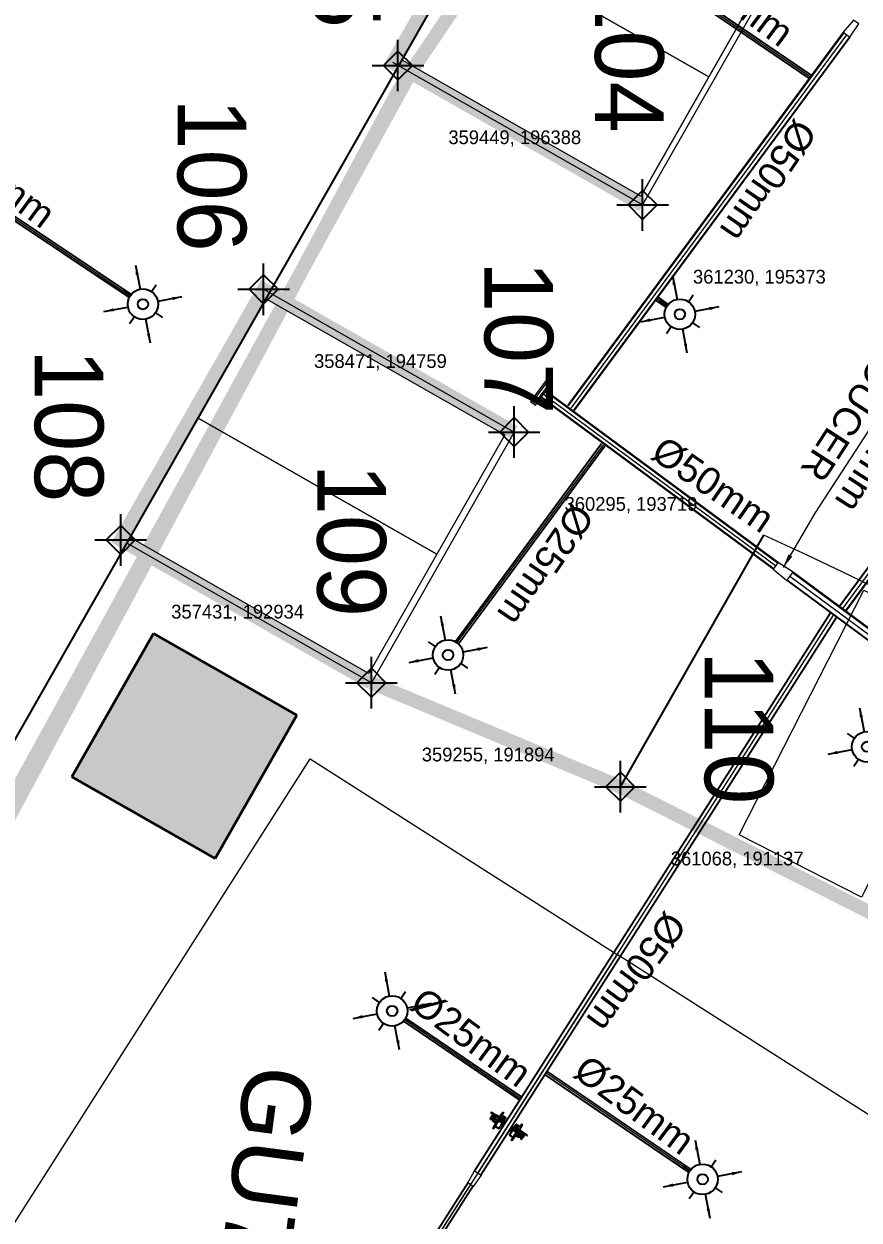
# Model space of a CAD drawing. Header units: inches. Extents: x 257070 to 799932, y -17980 to 269260.
# Drawn here: x 356726 to 362807, y 187982 to 196691 of the extents above; entities that cross this region are included whole.
import ezdxf

# ---------------------------------------------------------------- set-up
doc = ezdxf.new("R2010")
doc.units = ezdxf.units.IN
doc.header["$MEASUREMENT"] = 0
doc.header["$PDMODE"] = 99
doc.header["$PDSIZE"] = 100
for name, color, linetype in [('0-AES-F-SPRINKLER', 10, 'Continuous'), ('2 wheeler barrier', 170, 'Continuous'), ('basement1_AP$0$A-_ROAD----_E-_-', 2, 'Continuous'), ('DSP_SLAB CO-ORDINATES', 160, 'Continuous')]:
    doc.layers.add(name, color=color, linetype=linetype)
for name, color, linetype, lineweight in [('0-AES-F-SPRINKLER PIPE', 10, 'Continuous', 15), ('07--DIM-2', 2, 'Continuous', 25), ('E--CONCRETE-4', 4, 'Continuous', 40), ('E--CONCRETE-SHADE', 253, 'Continuous', 20), ('Q--PARKING', 253, 'Continuous', 13)]:
    doc.layers.add(name, color=color, linetype=linetype, lineweight=lineweight)
doc.layers.add('CORE - G', color=7, linetype='Continuous', lineweight=9, true_color=0xf4e08b)
doc.styles.get("Standard").update_dxf_attribs({"font": 'arial.ttf'})
doc.styles.add('TEXT style 175', font='GOTHIC.TTF')
doc.styles.add('TEXT style 75', font='ARIALN.TTF')
doc.dimstyles.new('75', dxfattribs={"dimscale": 1.5, "dimtxt": 200, "dimasz": 113, "dimexe": 113, "dimexo": 0, "dimgap": 25, "dimtad": 0, "dimdec": 0, "dimrnd": 5, "dimzin": 0, "dimdsep": 46, "dimtxsty": 'TEXT style 75', "dimblk": 'ARCHTICK', "dimcen": 0.09, "dimdle": 113, "dimclrd": 8, "dimclre": 8, "dimclrt": 256, "dimadec": 0, "dimazin": 0, "dimtfac": 1, "dimtdec": 0, "dimtofl": 0, "dimtmove": 1, "dimatfit": 3, "dimldrblk": 'OPEN90', "dimfxl": 0, "dimtolj": 1, "dimtzin": 0, "dimarcsym": 0})
doc.dimstyles.new('AES-PLUMBING', dxfattribs={"dimtxt": 100, "dimasz": 100, "dimexe": 0, "dimexo": 0, "dimgap": 0.01, "dimtad": 1, "dimdec": 0, "dimdsep": 46, "dimtxsty": 'Standard', "dimcen": 10, "dimclrd": 7, "dimclre": 7, "dimclrt": 7, "dimadec": 0, "dimazin": 0, "dimtfac": 1, "dimtdec": 0, "dimtmove": 0, "dimatfit": 3, "dimfxl": 1, "dimlwd": -1, "dimlwe": -1, "dimarcsym": 1})
doc.dimstyles.new('ISO-25', dxfattribs={"dimtxt": 2.5, "dimasz": 2.5, "dimexe": 1.25, "dimexo": 0.625, "dimtad": 1, "dimtxsty": 'Standard', "dimcen": 2.5, "dimadec": 0, "dimazin": 0, "dimtfac": 1, "dimtmove": 0, "dimatfit": 3, "dimfxl": 1, "dimarcsym": 0})
doc.dimstyles.new('PLUMBING', dxfattribs={"dimscale": 100, "dimtxt": 1.8, "dimasz": 1.6, "dimexe": 1, "dimexo": 1, "dimgap": 0.5, "dimtad": 2, "dimdec": 0, "dimzin": 0, "dimdsep": 46, "dimtxsty": 'Standard', "dimcen": 1, "dimdle": 1, "dimclrd": 7, "dimclre": 7, "dimclrt": 256, "dimadec": 0, "dimazin": 0, "dimtfac": 1, "dimtdec": 0, "dimtmove": 2, "dimatfit": 3, "dimfxl": 1, "dimtolj": 1, "dimtzin": 0, "dimlwd": -1, "dimlwe": -1, "dimarcsym": 0})

# ---------------------------------------------------------------- blocks, each defined once
blk = doc.blocks.new('_ArchTick')
at = {"color": 0, "linetype": 'ByBlock', "const_width": 0.15}
blk.add_lwpolyline([(-0.5, -0.5), (0.5, 0.5)], dxfattribs=at)
blk = doc.blocks.new('*D270')
at = {"layer": '07--DIM-2', "color": 251, "lineweight": -2, "ltscale": 1000, "transparency": 16777216}
for p, q in [((357671.8, 188578), (357672, 188578)), ((357671.9, 188577.9), (357671.9, 188578.1)), ((354251.5, 186663.8), (355648.7, 187445.7)), ((353901.5, 186663.8), (354251.5, 186663.8))]:
    blk.add_line(p, q, dxfattribs=at)
at = {"layer": 'DEFPOINTS', "color": 0, "ltscale": 1000, "transparency": 16777216}
for p in [(357671.9, 188578, 0), (355648.7, 187445.7, 0)]:
    blk.add_point(p, dxfattribs=at)
at = {"layer": '07--DIM-2', "color": 251, "lineweight": -2, "ltscale": 1000, "transparency": 16777216, "xscale": 350, "yscale": 350, "zscale": 350, "rotation": 29.23389966752735}
blk.add_blockref('_ArchTick', (355648.7, 187445.7), dxfattribs=at)
at = {"layer": '07--DIM-2', "ltscale": 1000, "transparency": 16777216, "insert": (353068.9, 186663.8), "char_height": 500, "attachment_point": 5, "rotation": 270, "style": 'TEXT style 75'}
blk.add_mtext('\\A1;R2320', dxfattribs=at)
blk = doc.blocks.new('_Open90')
at = {"color": 0, "linetype": 'ByBlock', "lineweight": -2}
for p, q in [((-0.5, 0.5), (0, 0)), ((0, 0), (-1, 0)), ((0, 0), (-0.5, -0.5))]:
    blk.add_line(p, q, dxfattribs=at)
blk = doc.blocks.new('*U195')
at = {"layer": 'DSP_SLAB CO-ORDINATES', "color": 206}
for p, q in [((0, -188), (0, 188)), ((-188, 0), (188, 0))]:
    blk.add_line(p, q, dxfattribs=at)
at = {"layer": 'DSP_SLAB CO-ORDINATES', "color": 206, "ltscale": 3.5}
blk.add_lwpolyline([(-105.5, 0.1), (0, 105.6), (105.5, 0.1), (0, -105.3), (-105.5, 0.1)], dxfattribs=at)
at = {"layer": 'DEFPOINTS', "style": 'TEXT style 175'}
blk.add_attdef('CORDINATE', (367.3, -572.5), '', height=100, dxfattribs=at)
at = {"layer": 'DSP_SLAB CO-ORDINATES', "color": 214, "style": 'TEXT style 175'}
blk.add_attdef('NO.', (-626.1, 1389.5), '', height=500, rotation=270, dxfattribs=at)
blk = doc.blocks.new('*U196')
at = {"layer": 'DSP_SLAB CO-ORDINATES', "color": 206}
for p, q in [((0, -188), (0, 188)), ((-188, 0), (188, 0))]:
    blk.add_line(p, q, dxfattribs=at)
at = {"layer": 'DSP_SLAB CO-ORDINATES', "color": 206, "ltscale": 3.5}
blk.add_lwpolyline([(-105.5, 0.1), (0, 105.6), (105.5, 0.1), (0, -105.3), (-105.5, 0.1)], dxfattribs=at)
at = {"layer": 'DEFPOINTS', "style": 'TEXT style 175'}
blk.add_attdef('CORDINATE', (367.3, -572.5), '', height=100, dxfattribs=at)
at = {"layer": 'DSP_SLAB CO-ORDINATES', "color": 214, "style": 'TEXT style 175'}
blk.add_attdef('NO.', (-346, 1642.4), '', height=500, rotation=270, dxfattribs=at)
blk = doc.blocks.new('*U197')
at = {"layer": 'DSP_SLAB CO-ORDINATES', "color": 206}
for p, q in [((0, -188), (0, 188)), ((-188, 0), (188, 0))]:
    blk.add_line(p, q, dxfattribs=at)
at = {"layer": 'DSP_SLAB CO-ORDINATES', "color": 206, "ltscale": 3.5}
blk.add_lwpolyline([(-105.5, 0.1), (0, 105.6), (105.5, 0.1), (0, -105.3), (-105.5, 0.1)], dxfattribs=at)
at = {"layer": 'DEFPOINTS', "style": 'TEXT style 175'}
blk.add_attdef('CORDINATE', (367.3, -572.5), '', height=100, dxfattribs=at)
at = {"layer": 'DSP_SLAB CO-ORDINATES', "color": 214, "style": 'TEXT style 175'}
blk.add_attdef('NO.', (-216, 1246.5), '', height=500, rotation=270, dxfattribs=at)
blk = doc.blocks.new('*U198')
at = {"layer": 'DSP_SLAB CO-ORDINATES', "color": 206}
for p, q in [((0, -188), (0, 188)), ((-188, 0), (188, 0))]:
    blk.add_line(p, q, dxfattribs=at)
at = {"layer": 'DSP_SLAB CO-ORDINATES', "color": 206, "ltscale": 3.5}
blk.add_lwpolyline([(-105.5, 0.1), (0, 105.6), (105.5, 0.1), (0, -105.3), (-105.5, 0.1)], dxfattribs=at)
at = {"layer": 'DEFPOINTS', "style": 'TEXT style 175'}
blk.add_attdef('CORDINATE', (367.3, -572.5), '', height=100, dxfattribs=at)
at = {"layer": 'DSP_SLAB CO-ORDINATES', "color": 214, "style": 'TEXT style 175'}
blk.add_attdef('NO.', (-393.5, 1593.9), '', height=500, rotation=270, dxfattribs=at)
blk = doc.blocks.new('*U199')
at = {"layer": 'DSP_SLAB CO-ORDINATES', "color": 206}
for p, q in [((0, -188), (0, 188)), ((-188, 0), (188, 0))]:
    blk.add_line(p, q, dxfattribs=at)
at = {"layer": 'DSP_SLAB CO-ORDINATES', "color": 206, "ltscale": 3.5}
blk.add_lwpolyline([(-105.5, 0.1), (0, 105.6), (105.5, 0.1), (0, -105.3), (-105.5, 0.1)], dxfattribs=at)
at = {"layer": 'DEFPOINTS', "style": 'TEXT style 175'}
blk.add_attdef('CORDINATE', (367.3, -572.5), '', height=100, dxfattribs=at)
at = {"layer": 'DSP_SLAB CO-ORDINATES', "color": 214, "style": 'TEXT style 175'}
blk.add_attdef('NO.', (614.4, 987.7), '', height=500, rotation=270, dxfattribs=at)
blk = doc.blocks.new('A$C3CA070F1')
at = {"layer": '0-AES-F-SPRINKLER'}
h = blk.add_hatch(dxfattribs=at)
h.set_pattern_fill('ANSI31', color=3, scale=0.196883, angle=-34.23352, style=0)
h.set_pattern_definition([(100.766483, (49937.1607, 174049.7081), (1.474466316, 0.280375668), [])])
edge = h.paths.add_edge_path()
edge.add_line((-1.4, 85), (-1.4, 83.7))
edge.add_line((-1.4, 83.7), (-6.5, 83.9))
edge.add_ellipse((-6.5, 82.5), major_axis=(-1.42, -0.27), ratio=1, start_angle=257, end_angle=315)
edge.add_line((-7.7, 83.3), (-15.3, 72.1))
edge.add_ellipse((-11.7, 69.7), major_axis=(-4.25, -0.81), ratio=1, start_angle=-45, end_angle=45)
edge.add_line((-14.2, 66.1), (13.8, 47.1))
edge.add_line((13.8, 47.1), (13, 46))
edge.add_line((13, 46), (-14.9, 65))
edge.add_ellipse((-11.7, 69.7), major_axis=(-5.52, -1.05), ratio=1, start_angle=-45, end_angle=45, ccw=False)
edge.add_line((-16.4, 72.8), (-8.8, 84))
edge.add_ellipse((-6.5, 82.5), major_axis=(-2.69, -0.51), ratio=1, start_angle=257, end_angle=315, ccw=False)
edge.add_line((-6.4, 85.2), (-1.4, 85))
h = blk.add_hatch(dxfattribs=at)
h.set_pattern_fill('ANSI31', color=3, scale=0.196883, angle=-124.23352, style=0)
h.set_pattern_definition([(190.766483, (49937.1607, 174049.7081), (-0.280375668, 1.474466316), [])])
edge = h.paths.add_edge_path()
edge.add_line((-1.5, 53.6), (7.4, 47.6))
edge.add_line((7.4, 47.6), (8.4, 49.1))
edge.add_line((8.4, 49.1), (-0.4, 55.2))
edge.add_ellipse((-2.5, 52.1), major_axis=(-0.69, 3.63), ratio=1, start_angle=315, end_angle=405)
edge.add_line((-5.5, 54.2), (-14.4, 41.2))
edge.add_ellipse((-11.4, 39.1), major_axis=(-0.69, 3.63), ratio=1, start_angle=45, end_angle=135)
edge.add_line((-13.4, 36), (-9.3, 33.2))
edge.add_ellipse((-10.1, 32), major_axis=(-0.27, 1.42), ratio=1, start_angle=225, end_angle=315, ccw=False)
edge.add_line((-8.9, 31.2), (-9.6, 30.3))
edge.add_line((-9.6, 30.3), (-8, 29.2))
edge.add_line((-8, 29.2), (-7.4, 30.1))
edge.add_ellipse((-10.1, 32), major_axis=(-3.3, -0.63), ratio=1, start_angle=135, end_angle=225)
edge.add_line((-8.2, 34.8), (-12.4, 37.6))
edge.add_ellipse((-11.4, 39.1), major_axis=(-1.75, -0.33), ratio=1, start_angle=-45, end_angle=45, ccw=False)
edge.add_line((-12.8, 40.1), (-4, 53.1))
edge.add_ellipse((-2.5, 52.1), major_axis=(-1.75, -0.33), ratio=1, start_angle=225, end_angle=315, ccw=False)
at = {"layer": '0-AES-F-SPRINKLER', "color": 3}
for p, q in [((-94, 87.9), (-92.6, 89.9)), ((-71.7, 72.7), (-94, 87.9)), ((-92.6, 89.9), (-59.3, 67.2)), ((-98.2, 38.1), (-98.1, 38.2)), ((-98.2, 38), (-98.2, 38.1)), ((-98.2, 37.9), (-98.2, 38)), ((-98.2, 37.8), (-98.2, 37.9)), ((-98.2, 37.7), (-98.2, 37.8)), ((-98.2, 37.6), (-98.2, 37.7)), ((-98.2, 37.5), (-98.2, 37.6)), ((-98.2, 37.6), (-98.2, 37.6)), ((-98.2, 37.4), (-98.2, 37.5)), ((-98.2, 37.3), (-98.2, 37.4)), ((-98.2, 37.4), (-98.2, 37.4)), ((-98.1, 37.2), (-98.2, 37.3)), ((-98.1, 38.7), (-97.4, 43.4)), ((-98.1, 38.6), (-98.1, 38.7)), ((-98.1, 38.5), (-98.1, 38.6)), ((-98.1, 38.4), (-98.1, 38.5)), ((-98.1, 38.3), (-98.1, 38.4)), ((-98.1, 38.2), (-98.1, 38.3)), ((-98.1, 37.1), (-98.1, 37.2)), ((-98.1, 37.2), (-98.1, 37.2)), ((-98.1, 37), (-98.1, 37.1)), ((-98.1, 37.1), (-98.1, 37.1)), ((-98, 36.9), (-98.1, 37)), ((-98.1, 37), (-98.1, 37)), ((-98.1, 37), (-98.1, 37)), ((-97.9, 36.8), (-98, 36.9)), ((-98, 36.9), (-98, 36.9)), ((-98, 36.9), (-98, 36.9)), ((-98, 36.9), (-98, 36.9)), ((-98, 36.9), (-98, 36.9)), ((-97.8, 36.9), (-97.9, 36.9)), ((-97.9, 36.9), (-97.9, 36.9)), ((-97.9, 36.9), (-97.9, 36.8)), ((-95.6, 36.5), (-97.9, 36.8)), ((-97.9, 36.8), (-97.9, 36.8)), ((-97.7, 36.9), (-97.8, 36.9)), ((-97.8, 36.9), (-97.8, 36.9)), ((-97.8, 36.9), (-97.8, 36.9)), ((-97.6, 37), (-97.7, 37)), ((-97.7, 37), (-97.7, 37)), ((-97.7, 37), (-97.7, 36.9)), ((-97.5, 37.2), (-97.6, 37.1)), ((-97.6, 37.1), (-97.6, 37.1)), ((-97.6, 37.1), (-97.6, 37)), ((-97.4, 37.3), (-97.5, 37.3)), ((-97.5, 37.3), (-97.5, 37.2)), ((-97.3, 37.5), (-97.4, 37.5)), ((-97.4, 37.5), (-97.4, 37.4)), ((-97.4, 37.4), (-97.4, 37.3)), ((-97.2, 37.7), (-97.3, 37.6)), ((-97.3, 37.6), (-97.3, 37.5)), ((-97.1, 37.9), (-97.2, 37.9)), ((-97.2, 37.9), (-97.2, 37.8)), ((-97.2, 37.8), (-97.2, 37.7)), ((-97, 38.1), (-97.1, 38)), ((-97.1, 38), (-97.1, 37.9)), ((-97, 44.5), (-78.9, 71.2)), ((-96.9, 38.5), (-97, 38.3)), ((-97, 38.3), (-97, 38.2)), ((-97, 38.2), (-97, 38.1)), ((-96.8, 38.8), (-96.9, 38.7)), ((-96.9, 38.7), (-96.9, 38.6)), ((-96.9, 38.6), (-96.9, 38.5)), ((-96.7, 39), (-96.8, 38.9)), ((-96.8, 38.9), (-96.8, 38.8)), ((-96.6, 39.4), (-96.7, 39.3)), ((-96.7, 39.3), (-96.7, 39.1)), ((-96.7, 39.1), (-96.7, 39)), ((-96.5, 39.8), (-96.6, 39.6)), ((-96.6, 39.6), (-96.6, 39.5)), ((-96.6, 39.5), (-96.6, 39.4)), ((-96.4, 40.1), (-96.5, 40)), ((-96.5, 40), (-96.5, 39.9)), ((-96.5, 39.9), (-96.5, 39.8)), ((-96.3, 40.5), (-96.4, 40.4)), ((-96.4, 40.4), (-96.4, 40.3)), ((-96.4, 40.3), (-96.4, 40.1)), ((-96.2, 41), (-96.3, 40.9)), ((-96.3, 40.9), (-96.3, 40.8)), ((-96.3, 40.8), (-96.3, 40.6)), ((-96.3, 40.6), (-96.3, 40.5)), ((-96.1, 41.5), (-96.2, 41.4)), ((-96.2, 41.4), (-96.2, 41.3)), ((-96.2, 41.3), (-96.2, 41.1)), ((-96.2, 41.1), (-96.2, 41)), ((-95.5, 46.3), (-96.1, 41.7)), ((-96.1, 41.7), (-96.1, 41.6)), ((-96.1, 41.6), (-96.1, 41.5)), ((-95.5, 36.5), (-95.6, 36.5)), ((-95.6, 36.5), (-95.6, 36.5)), ((-95.6, 36.5), (-95.6, 36.5)), ((-95.4, 36.6), (-95.5, 36.6)), ((-95.5, 36.6), (-95.5, 36.6)), ((-95.5, 36.6), (-95.5, 36.5)), ((-95.3, 36.7), (-95.4, 36.6)), ((-95.4, 36.6), (-95.4, 36.6)), ((-95.4, 36.6), (-95.4, 36.6)), ((-95.2, 36.8), (-95.3, 36.8)), ((-95.3, 36.8), (-95.3, 36.7)), ((-95.3, 36.7), (-95.3, 36.7)), ((-95.1, 37), (-95.2, 36.9)), ((-95.2, 36.9), (-95.2, 36.9)), ((-95.2, 36.9), (-95.2, 36.8)), ((-95, 37.1), (-95.1, 37.1)), ((-95.1, 37.1), (-95.1, 37)), ((-94.9, 37.4), (-95, 37.3)), ((-95, 37.3), (-95, 37.2)), ((-95, 37.2), (-95, 37.1)), ((-94.8, 37.5), (-94.9, 37.4)), ((-94.9, 37.4), (-94.9, 37.4)), ((-94.7, 37.8), (-94.8, 37.7)), ((-94.8, 37.7), (-94.8, 37.6)), ((-94.8, 37.6), (-94.8, 37.5)), ((-94.6, 38), (-94.7, 37.9)), ((-94.7, 37.9), (-94.7, 37.8)), ((-94.5, 38.4), (-94.6, 38.2)), ((-94.6, 38.2), (-94.6, 38.1)), ((-94.6, 38.1), (-94.6, 38)), ((-94.4, 38.7), (-94.5, 38.6)), ((-94.5, 38.6), (-94.5, 38.5)), ((-94.5, 38.5), (-94.5, 38.4)), ((-93.8, 43.4), (-94.4, 47.9)), ((-94.3, 38.9), (-94.4, 38.8)), ((-94.4, 38.8), (-94.4, 38.7)), ((-94.2, 39.3), (-94.3, 39.2)), ((-94.3, 39.2), (-94.3, 39.1)), ((-94.3, 39.1), (-94.3, 38.9)), ((-94.1, 39.7), (-94.2, 39.6)), ((-94.2, 39.6), (-94.2, 39.4)), ((-94.2, 39.4), (-94.2, 39.3)), ((-94, 40.1), (-94.1, 39.9)), ((-94.1, 39.9), (-94.1, 39.8)), ((-94.1, 39.8), (-94.1, 39.7)), ((-93.9, 40.6), (-94, 40.4)), ((-94, 40.4), (-94, 40.3)), ((-94, 40.3), (-94, 40.2)), ((-94, 40.2), (-94, 40.1)), ((-93.8, 41.1), (-93.9, 40.9)), ((-93.9, 40.9), (-93.9, 40.8)), ((-93.9, 40.8), (-93.9, 40.7)), ((-93.9, 40.7), (-93.9, 40.6)), ((-93.8, 43.3), (-93.8, 43.4)), ((-93.8, 43.2), (-93.8, 43.3)), ((-93.7, 43.1), (-93.8, 43.2)), ((-93.8, 43.2), (-93.8, 43.2)), ((-93.6, 42.7), (-93.8, 41.4)), ((-93.8, 41.4), (-93.8, 41.3)), ((-93.8, 41.3), (-93.8, 41.2)), ((-93.8, 41.2), (-93.8, 41.1)), ((-93.7, 43), (-93.7, 43.1)), ((-93.7, 42.9), (-93.7, 43)), ((-93.7, 42.8), (-93.7, 42.9)), ((-93.7, 42.9), (-93.7, 42.9)), ((-93.6, 42.8), (-93.7, 42.8)), ((-93.6, 42.7), (-93.6, 42.8)), ((-93.6, 42.6), (-93.6, 42.7)), ((-93.6, 42.7), (-93.6, 42.7)), ((-93.6, 42.7), (-93.6, 42.7)), ((-93.5, 42.6), (-93.6, 42.6)), ((-93.5, 42.5), (-93.5, 42.6)), ((-93.5, 42.6), (-93.5, 42.6)), ((-93.5, 42.6), (-93.5, 42.6)), ((-93.4, 42.5), (-93.5, 42.5)), ((-91.1, 42.1), (-93.4, 42.5)), ((-93.4, 42.5), (-93.4, 42.5)), ((-93.3, 42.5), (-93.4, 42.5)), ((-93.4, 42.5), (-93.4, 42.5)), ((-92.9, 46.5), (-93.3, 49.4)), ((-93.2, 42.5), (-93.3, 42.5)), ((-93.3, 42.5), (-93.3, 42.5)), ((-93.3, 42.5), (-93.3, 42.5)), ((-93.1, 42.6), (-93.2, 42.6)), ((-93.2, 42.6), (-93.2, 42.6)), ((-93.2, 42.6), (-93.2, 42.5)), ((-93, 42.7), (-93.1, 42.7)), ((-93.1, 42.7), (-93.1, 42.6)), ((-93.1, 42.6), (-93.1, 42.6)), ((-92.9, 42.8), (-93, 42.8)), ((-93, 42.8), (-93, 42.7)), ((-92.9, 46.4), (-92.9, 46.5)), ((-92.9, 46.3), (-92.9, 46.4)), ((-92.9, 46.4), (-92.9, 46.4)), ((-92.9, 46.2), (-92.9, 46.3)), ((-92.9, 46.3), (-92.9, 46.3)), ((-92.8, 46.2), (-92.9, 46.2)), ((-92.8, 43), (-92.9, 42.9)), ((-92.9, 42.9), (-92.9, 42.9)), ((-92.9, 42.9), (-92.9, 42.8)), ((-92.8, 46.1), (-92.8, 46.2)), ((-92.8, 46.2), (-92.8, 46.2)), ((-92.7, 46.1), (-92.8, 46.1)), ((-92.8, 46.1), (-92.8, 46.1)), ((-92.8, 46.1), (-92.8, 46.1)), ((-92.8, 46.1), (-92.8, 46.1)), ((-92.7, 43.1), (-92.8, 43.1)), ((-92.8, 43.1), (-92.8, 43)), ((-90.6, 47), (-92.7, 43.2)), ((-92.6, 46.1), (-92.7, 46.1)), ((-92.7, 46.1), (-92.7, 46.1)), ((-92.7, 46.1), (-92.7, 46.1)), ((-92.7, 46.1), (-92.7, 46.1)), ((-92.7, 43.2), (-92.7, 43.1)), ((-92.5, 46.1), (-92.6, 46.1)), ((-92.6, 46.1), (-92.6, 46.1)), ((-92.6, 46.1), (-92.6, 46.1)), ((-92.6, 46.1), (-92.6, 46.1)), ((-92.4, 46.3), (-92.5, 46.2)), ((-92.5, 46.2), (-92.5, 46.2)), ((-92.5, 46.2), (-92.5, 46.1)), ((-92.3, 46.4), (-92.4, 46.4)), ((-92.4, 46.4), (-92.4, 46.3)), ((-92.4, 46.3), (-92.4, 46.3)), ((-90.3, 50.1), (-92.3, 46.4)), ((-84.5, 65.7), (-92.1, 54.5)), ((-91, 42.1), (-91.1, 42.1)), ((-91.1, 42.1), (-91.1, 42.1)), ((-90.9, 42.1), (-91, 42.1)), ((-91, 42.1), (-91, 42.1)), ((-91, 42.1), (-91, 42.1)), ((-90.8, 42.1), (-90.9, 42.1)), ((-90.9, 42.1), (-90.9, 42.1)), ((-90.7, 42.2), (-90.8, 42.2)), ((-90.8, 42.2), (-90.8, 42.2)), ((-90.8, 42.2), (-90.8, 42.1)), ((-90.6, 42.4), (-90.7, 42.3)), ((-90.7, 42.3), (-90.7, 42.3)), ((-90.7, 42.3), (-90.7, 42.2)), ((-90.4, 46.9), (-90.6, 47)), ((-90.5, 42.5), (-90.6, 42.4)), ((-90.6, 42.4), (-90.6, 42.4)), ((-90.4, 42.7), (-90.5, 42.6)), ((-90.5, 42.6), (-90.5, 42.6)), ((-90.5, 42.6), (-90.5, 42.5)), ((-90.4, 46.9), (-88.3, 46.5)), ((-88.3, 46.5), (-90.4, 42.8)), ((-90.4, 42.8), (-90.4, 42.7)), ((-90.3, 50.2), (-90.3, 50.2)), ((-89.4, 54.1), (-90.1, 50.9)), ((-87.9, 57.4), (-89.5, 49.2)), ((-89.4, 55.1), (-89.4, 55.1)), ((-88.1, 46.5), (-88.3, 46.5)), ((-87.2, 59), (-87.3, 58.9)), ((-87.2, 59), (-86.9, 59.4)), ((-85.5, 57), (-87.2, 48.7)), ((-87.1, 49.1), (-83.1, 28.1)), ((-85.2, 57.7), (-85.3, 57.6)), ((-76.5, 43.5), (-84.7, 49.1)), ((-83.1, 28.1), (-59.8, 9)), ((-76.9, 69.9), (-81.9, 62.5)), ((-79.8, 65.6), (-81.8, 67)), ((-45.1, 30.7), (-81.4, -22.7)), ((-78, 63), (-80.3, 64.8)), ((-57.1, 13), (-79.2, 28)), ((-71.2, 26.1), (-79, 31.5)), ((-78.9, 71.2), (-76.9, 69.9)), ((-78.4, -29.4), (-39.9, 27.2)), ((-70, 64.5), (-78, 63)), ((-68.6, 55.2), (-74.6, 59.3)), ((-66.2, 53.6), (-74.2, 41.9)), ((-74.2, 41.9), (-71.2, 26.1)), ((-72.8, 43.9), (-70.8, 42.5)), ((-69.3, 47.2), (-71.9, 43.3)), ((-71.2, 26.1), (-55.4, 15.4)), ((-70.8, 42.5), (-69.6, 43.1)), ((-69.6, 43.1), (-65.6, 49)), ((-65.5, 50.3), (-67.6, 51.7)), ((-61.8, 66), (-67.1, 65)), ((-60.6, 65.2), (-66.8, 69.4)), ((-50.4, 56.6), (-66.2, 53.6)), ((-65.6, 49), (-65.5, 50.3)), ((-46.7, 28.3), (-63.5, 39.8)), ((-59.3, 67.2), (-60.6, 65.2)), ((-60.3, 44.4), (-42.5, 32.3)), ((-56.6, 67), (-59.8, 66.4)), ((-50.4, 56.6), (-58.3, 62)), ((-18.5, 45.8), (-56.6, 67)), ((-16.9, 37.4), (-55.1, 63.4)), ((-28.6, 41.7), (-50.4, 56.6)), ((-12.5, 8.5), (-45.1, 30.7)), ((-36, 41.9), (-44.1, 30)), ((-43.5, 33), (-34.7, 45.9)), ((-38.8, -30.1), (-12.5, 8.5)), ((-36.6, 24.9), (-27.8, 37.8)), ((-35.2, 41.4), (-36, 41.9)), ((-31.7, 32.1), (-35.3, 38.9)), ((-30.3, 52.3), (-16.4, 72.8)), ((-29, 19.7), (-17.4, 36.7)), ((-20.7, 31.9), (-28.3, 37.1)), ((-27.8, 37.8), (-26.1, 40.3)), ((-23.3, 15.8), (-12.3, 33.3)), ((-1.1, 25.8), (-22.9, -9.3)), ((-22, 15), (-12.4, 30.5)), ((-9.5, 31.8), (-20.6, 14)), ((1.6, 23.7), (-20, -11.1)), ((-19.9, -8), (-1.3, 22.5)), ((-19.1, 13), (-9.6, 28.5)), ((-16.9, 37.4), (-18.5, 45.8)), ((-6.7, 29.8), (-17.7, 12.1)), ((-17.4, 36.7), (-16.9, 37.4)), ((4.4, 21.7), (-17.1, -13)), ((-17, -9.8), (1.5, 20.5)), ((-16.4, 72.8), (-8.8, 84)), ((-16.3, 11.1), (-6.9, 26.5)), ((-7.7, 83.3), (-15.3, 72.1)), ((13, 46), (-14.9, 65)), ((-3.9, 27.8), (-14.9, 10.1)), ((-5.5, 54.2), (-14.4, 41.2)), ((-14.2, 66.1), (13.8, 47.1)), ((-14.2, -14.8), (7.2, 19.7)), ((-14.2, -11.6), (4.3, 18.4)), ((-12.3, 33.3), (-13.8, 32.5)), ((-1.4, 83.7), (-13.6, 65.8)), ((-13.5, 9.2), (-4.1, 24.5)), ((-13.4, 36), (-9.3, 33.2)), ((-12.8, 40.1), (-4, 53.1)), ((-2.4, 33.9), (-12.4, 40.7)), ((-8.2, 34.8), (-12.4, 37.6)), ((-12.4, 30.5), (-12.3, 33.3)), ((-9.5, 31.8), (-12.4, 30.5)), ((7, 16.4), (-11.3, -13.5)), ((8.8, 17.2), (-10.3, -14)), ((-9.6, 28.5), (-9.5, 31.8)), ((-8.9, 31.2), (-9.6, 30.3)), ((-9.6, 30.3), (-8, 29.2)), ((-6.7, 29.8), (-9.6, 28.5)), ((-8.7, -12.8), (8.7, 12.8)), ((-8, 29.2), (-7.4, 30.1)), ((-6.9, 26.5), (-6.7, 29.8)), ((-3.9, 27.8), (-6.9, 26.5)), ((8.4, 49.1), (-6.8, 26.7)), ((-1.4, 83.7), (-6.5, 83.9)), ((-6.4, 85.2), (-1.4, 85)), ((5, 44.1), (-5.3, 51.1)), ((-4.1, 24.5), (-3.9, 27.8)), ((-1.1, 25.8), (-4.1, 24.5)), ((-1.5, 53.6), (7.4, 47.6)), ((-1.4, 85), (-1.4, 83.7)), ((-1.3, 22.5), (-1.1, 25.8)), ((1.6, 23.7), (-1.3, 22.5)), ((13, 46), (-1.2, 25.2)), ((8.4, 49.1), (-0.4, 55.2)), ((1.5, 20.5), (1.6, 23.7)), ((4.4, 21.7), (1.5, 20.5)), ((4.3, 18.4), (4.4, 21.7)), ((7.2, 19.7), (4.3, 18.4)), ((7, 16.4), (7.2, 19.7)), ((8.8, 17.2), (7, 16.4)), ((7.4, 47.6), (8.4, 49.1)), ((9.2, 15), (8.8, 17.2)), ((13.8, 47.1), (13, 46)), ((-81.6, -25.3), (-79.6, -29.9)), ((-79.6, -29.9), (-78.4, -29.4)), ((-66.2, -11.4), (-38.8, -30.1)), ((-22.9, -6.7), (-22.9, -9.3)), ((-22.9, -9.3), (-19.9, -8)), ((-19.9, -8), (-20, -11.1)), ((-20, -11.1), (-17, -9.8)), ((-17, -9.8), (-17.1, -13)), ((-17.1, -13), (-14.2, -11.6)), ((-14.2, -11.6), (-14.2, -14.8)), ((-14.2, -14.8), (-11.3, -13.5)), ((-11.3, -13.5), (-11.3, -14.2)), ((-11.3, -14.2), (-10.6, -14))]:
    blk.add_line(p, q, dxfattribs=at)
for centre, major_axis, start_param, end_param in [((-94.7, 43.1), (-2.74, -0.52), -0.560204, -0.324923), ((-95.2, 43.3), (-0.41, 2.13), 0.784914, 1.034983), ((-92.8, 45.9), (-0.51, 2.68), 0.787914, 1.247507), ((-92.6, 47.9), (-1.75, -0.33), -0.775969, -0.160442), ((-91.5, 49.5), (-0.33, 1.74), 0.791774, 1.412986), ((-90.8, 53.6), (-0.29, 1.52), 0.785398, 2.356194), ((-95.3, 50.1), (-5.72, -1.09), 2.374727, 2.798549), ((-93.2, 51.4), (-3.09, -0.59), 2.526084, 2.789089), ((-89, 55.4), (-0.103, 0.54), 0.916881, 1.969618), ((-91.1, 54.7), (-0.33, 1.74), 4.197625, 4.773282), ((-92.9, 49.6), (-5.72, -1.09), 2.377207, 2.798549), ((-84.1, 56.7), (-3.79, -0.72), -0.784768, -0.363877), ((-80.2, 54.3), (-1.57, 8.26), 0.010205, 0.785398), ((-83.7, 56.5), (-0.35, 1.85), 0.785501, 1.132999), ((-80.2, 54.3), (-5.9, -1.12), 4.155645, 5.497787), ((-83.2, 64.8), (-1.52, -0.29), 3.926991, 5.497787), ((-80.2, 54.3), (-8.26, -1.57), 4.155621, 4.722594), ((-75, 67.7), (-8.26, -1.57), 1.014052, 3.151797), ((-75.2, 63.2), (-2.79, -0.53), -0.113999, 0.093951), ((-75, 67.7), (-1.12, 5.9), 2.584882, 5.497787), ((-74.9, 45.8), (-0.53, 2.79), 2.356194, 3.926991), ((-75, 67.7), (-1.57, 8.26), 4.722594, 5.497787), ((-64.7, 44.1), (-3.72, -0.71), -0.403281, 1.321745), ((-70.2, 52.9), (-2.79, -0.53), 2.356194, 3.926991), ((-64.7, 44.1), (-0.71, 3.72), 4.96144, 6.686466), ((-65.2, 37.3), (-0.56, 2.96), 5.497794, 6.034125), ((-58.6, 46.9), (-2.96, -0.56), 0.24906, 0.785391), ((-59.9, 59.6), (-2.83, -0.54), 3.926991, 4.712389), ((-33.2, 40), (-0.45, 2.36), 0.803442, 1.867502), ((-30.1, 39.4), (-2.79, -0.53), 2.356194, 3.926991), ((-23.8, 38.7), (-0.53, 2.79), 5.497787, 7.068583), ((-15, 35.1), (-0.54, 2.83), 0.785398, 3.403392), ((-11.7, 69.7), (-5.52, -1.05), -0.785398, 0.785398), ((-11.7, 69.7), (-4.25, -0.81), -0.785398, 0.785398), ((-11.4, 39.1), (-0.69, 3.63), 0.785398, 2.356194), ((-11.4, 39.1), (-1.75, -0.33), -0.785398, 0.785398), ((-10.1, 32), (-0.27, 1.42), 3.926991, 5.497787), ((-6.5, 82.5), (-2.69, -0.51), 4.485496, 5.497787), ((-10.1, 32), (-3.3, -0.63), 2.356194, 3.926991), ((-6.5, 82.5), (-1.42, -0.27), 4.485496, 5.497787), ((-2.5, 52.1), (-0.69, 3.63), 5.497787, 7.068583), ((-2.5, 52.1), (-1.75, -0.33), 3.926991, 5.497787), ((6.3, 14.4), (-0.54, 2.83), 3.926991, 4.712389), ((-79.1, -24.2), (-0.51, 2.69), 0.785398, 1.797689), ((-11.1, -11.2), (-2.83, -0.54), 1.570796, 2.356194)]:
    blk.add_ellipse(centre, major_axis=major_axis, ratio=1, start_param=start_param, end_param=end_param, dxfattribs=at)
at = {"layer": '0-AES-F-SPRINKLER', "color": 3, "extrusion": (0, 0, -1)}
for centre, major_axis, start_param, end_param in [((-86.3, 46.7), (-0.53, 2.79), -0.113999, 0.785398), ((-77.4, 33.9), (-0.54, 2.83), 3.926991, 4.712389)]:
    blk.add_ellipse(centre, major_axis=major_axis, ratio=1, start_param=start_param, end_param=end_param, dxfattribs=at)
blk = doc.blocks.new('*D655')
at = {"layer": '0-AES-F-SPRINKLER PIPE', "color": 7, "ltscale": 1000, "transparency": 16777216}
for p, q in [((359883.7, 203296.7), (359606, 203482.3)), ((359550.4, 203399.2), (349877.3, 188923.1)), ((350099.5, 188654.3), (349821.7, 188839.9))]:
    blk.add_line(p, q, dxfattribs=at)
for points in [[(359564.3, 203389.9), (359536.6, 203408.4), (359606, 203482.3)], [(349891.1, 188913.8), (349863.4, 188932.3), (349821.7, 188839.9)]]:
    blk.add_solid(points, dxfattribs=at)
at = {"layer": 'DEFPOINTS', "color": 0, "ltscale": 1000, "transparency": 16777216}
for p in [(359883.7, 203296.7, 0), (349821.7, 188839.9), (350099.5, 188654.3, 0)]:
    blk.add_point(p, dxfattribs=at)
at = {"layer": '0-AES-F-SPRINKLER PIPE', "color": 7, "ltscale": 1000, "transparency": 16777216, "insert": (354756.3, 196132.7), "char_height": 100, "attachment_point": 5, "rotation": 236.24861}
blk.add_mtext('17611', dxfattribs=at)
blk = doc.blocks.new('*U603')
at = {"layer": '0-AES-F-SPRINKLER'}
for p, q in [((171672.4, 56809.4), (171672.4, 56870.6)), ((171561.6, 56698.5), (171500.3, 56698.5)), ((171783.3, 56698.5), (171844.5, 56698.5)), ((171672.4, 56587.7), (171672.4, 56526.4))]:
    blk.add_line(p, q, dxfattribs=at)
for radius in [110.8, 37.8]:
    blk.add_circle((171672.4, 56698.5), radius, dxfattribs=at)
at = {"layer": '0-AES-F-SPRINKLER PIPE'}
for points, override in [([(171467.9, 56903), (171594, 56776.9)], {"dimasz": 70, "dimtad": 0, "dimfxl": 13, "dimarcsym": 1}), ([(171876.9, 56903), (171750.8, 56776.9)], {"dimasz": 70, "dimtad": 0, "dimfxl": 13, "dimarcsym": 1}), ([(171467.9, 56494), (171594, 56620.1)], {"dimasz": 70, "dimtad": 0, "dimfxl": 13, "dimarcsym": 1}), ([(171876.9, 56494), (171750.8, 56620.1)], {"dimasz": 70, "dimgap": 0.625, "dimtad": 0, "dimfxl": 13, "dimarcsym": 1})]:
    blk.add_leader(points, dimstyle='ISO-25', override=override, dxfattribs=at)

msp = doc.modelspace()

# ---------------------------------------------------------------- hatches: boundary and pattern name
at = {"layer": 'E--CONCRETE-SHADE', "ltscale": 3.5}
h = msp.add_hatch(color=8, dxfattribs=at)
h.dxf.hatch_style = 1
h.paths.add_polyline_path([(357075.9, 191210), (358118.5, 190615.8), (358712.7, 191658.3), (357670.2, 192252.5)])

# ---------------------------------------------------------------- linework, layer by layer
at = {"layer": '0-AES-F-SPRINKLER', "color": 7, "const_width": 100, "elevation": 0}
for points in [[(309531.8, 208392.2), (318854.6, 185288.9), (344779.7, 167275.5), (347553.5, 174504), (359540.7, 196335.9), (363236.5, 201817), (370096.8, 207259.5), (370288.2, 210509.8), (355001.3, 211860.8), (319581.7, 213946.6), (316332, 213687.2), (316109.1, 210945.8)], [(370096.7, 207259.6), (363236.5, 201817), (359449.1, 196200.1), (352039.6, 182374.4), (347553.5, 174504), (344762, 167229.2), (346955.5, 165763.5), (339920, 152557.2), (360337.5, 149227.9), (382659.8, 145585.9), (383066.2, 145437.7), (387520.1, 157203.6), (388372.8, 166752.9), (392381.6, 173694.5), (387307.1, 192740.3), (379435.8, 200574.2), (375023.6, 204438.1)]]:
    msp.add_lwpolyline(points, close=True, dxfattribs=at)
at = {"layer": '0-AES-F-SPRINKLER PIPE', "ltscale": 1000, "elevation": 0}
for points in [[(361142.3, 197179.3), (362443.6, 196293.9)], [(361144.3, 197181.6), (362445.4, 196296.3)], [(361151.9, 197191.5), (362452.8, 196306.3)], [(361158.4, 197202.3), (362460.2, 196316.4)], [(361159.7, 197204.9), (362462, 196318.8)], [(366114.9, 197126.5), (362661.1, 192451.8)], [(366119, 197123.5), (362665.1, 192448.8)], [(366139.1, 197108.7), (362685.2, 192434)], [(366159.2, 197093.8), (362705.4, 192419.1)], [(366163.2, 197090.9), (362709.4, 192416.1)], [(362691.7, 196629.7), (360684.1, 193912.5)], [(362695.7, 196626.7), (360688.1, 193909.5)], [(362715.8, 196611.9), (360708.3, 193894.6)], [(362735.9, 196597), (360728.4, 193879.8)], [(362740, 196594.1), (360732.4, 193876.8)], [(355134.8, 196292.4), (357500.1, 194711.8)], [(355141.7, 196302.8), (357507.7, 194721.8)], [(355143.4, 196305.3), (357509.6, 194724.1)], [(355126.2, 196279.5), (357492.4, 194698.3)], [(355127.9, 196282), (357493.8, 194701)], [(362181, 192721.3), (360492.2, 193969.1)], [(362184, 192725.4), (360495.1, 193973.1)], [(362198.8, 192745.5), (360510, 193993.3)], [(362213.7, 192765.6), (360524.8, 194013.4)], [(362216.7, 192769.6), (360527.8, 194017.4)], [(366858, 189255.3), (362280.1, 192637.6)], [(366861.5, 189260.1), (362283.6, 192642.4)], [(366880.9, 189286.3), (362303, 192668.5)], [(366900.2, 189312.4), (362322.3, 192694.7)], [(366903.7, 189317.2), (362325.8, 192699.5)], [(360005.5, 188340.7), (362595.3, 192402.1)], [(360009.7, 188338), (362599.5, 192399.4)], [(360030.8, 188324.6), (362620.6, 192386)], [(360051.9, 188311.1), (362641.7, 192372.5)], [(360056.1, 188308.5), (362645.9, 192369.9)], [(360532.4, 189066.6), (361583.3, 188351.5)], [(360534, 189069.1), (361585.3, 188353.8)], [(360517.4, 189042.9), (361567.8, 188328.1)], [(360519, 189045.5), (361569.2, 188330.8)], [(360525.7, 189056), (361575.7, 188341.6)], [(358673.7, 186241), (359956.9, 188253.3)], [(358677, 186238.7), (359960.2, 188251.1)], [(358693.6, 186227.5), (359976.8, 188239.8)], [(358710.1, 186216.2), (359993.3, 188228.6)], [(358713.4, 186214), (359996.6, 188226.3)]]:
    msp.add_lwpolyline(points, dxfattribs=at)
for points in [[(362691.7, 196629.7), (362740, 196594.1), (362805, 196692.1), (362765.3, 196719.2)], [(360568.2, 194072.1), (360529.9, 194100.3), (360413.5, 193942.7), (360451.8, 193914.4)], [(360551.5, 194069.5), (360532.4, 194083.6), (360430.2, 193945.3), (360449.2, 193931.2)], [(362216.7, 192769.6), (362181, 192721.3), (362280.1, 192637.6), (362325.8, 192699.5)], [(360005.5, 188340.7), (360056.1, 188308.5), (359996.6, 188226.3), (359956.9, 188253.3)]]:
    msp.add_lwpolyline(points, close=True, dxfattribs=at)
at = {"layer": '0-AES-F-SPRINKLER PIPE', "ltscale": 1000}
for points in [[(361324.8, 194678.6), (361402.4, 194625.7)], [(361326.5, 194681), (361403.8, 194628.4)], [(361334, 194691.1), (361410.2, 194639.2)], [(361341.4, 194701.1), (361417.8, 194649.1)], [(361343.2, 194703.5), (361419.8, 194651.4)], [(360929.8, 193635.2), (359865.6, 192194.7)], [(360932.2, 193633.4), (359868.3, 192193.3)], [(360942.3, 193626), (359878.8, 192186.6)], [(360952.4, 193618.5), (359888.6, 192178.7)], [(360954.8, 193616.8), (359890.8, 192176.7)], [(359489, 189430.4), (360338.7, 188852.1)], [(359491, 189432.6), (360340.4, 188854.6)], [(359498.6, 189442.6), (360347.1, 188865.2)], [(359505, 189453.3), (360353.8, 188875.7)], [(359506.4, 189456), (360355.4, 188878.3)]]:
    msp.add_lwpolyline(points, dxfattribs=at)
at = {"layer": '2 wheeler barrier', "color": 8, "const_width": 100, "elevation": 0}
for points in [[(361230.1, 195373), (359411.7, 196409.4), (361775.2, 200556.1)], [(359255.4, 191894.4), (357431, 192934.3), (358470.9, 194758.7), (360295.3, 193718.8)], [(359255.4, 191894.4), (361068.4, 191137.2)]]:
    msp.add_lwpolyline(points, dxfattribs=at)
msp.add_lwpolyline([(375316.6, 176976.7, 0.182681), (361068.4, 191137.2)], format="xyb", dxfattribs=at)
at = {"layer": 'basement1_AP$0$A-_ROAD----_E-_-', "color": 8}
for p, q in [((355708.5, 189811.3, 0), (361818.6, 200531.4, 0)), ((361068.4, 191137.2, 0), (362112.8, 192969.7, 0))]:
    msp.add_line(p, q, dxfattribs=at)
at = {"layer": 'CORE - G', "color": 8, "ltscale": 25, "elevation": 0}
for points in [[(358811, 191340.5), (361045.4, 189915.7), (358249.6, 185531.2), (356015.2, 186956)], [(363279.8, 188490.9), (361045.4, 189915.7), (358249.6, 185531.2), (360484, 184106.4)]]:
    msp.add_lwpolyline(points, close=True, dxfattribs=at)
at = {"layer": 'E--CONCRETE-4', "color": 8, "ltscale": 10}
for p, q in [((357670.2, 192252.5, 0), (357075.9, 191210, 0)), ((358712.7, 191658.3, 0), (357670.2, 192252.5, 0)), ((358118.5, 190615.8, 0), (358712.7, 191658.3, 0)), ((357075.9, 191210, 0), (358118.5, 190615.8, 0))]:
    msp.add_line(p, q, dxfattribs=at)
at = {"layer": 'Q--PARKING', "color": 8}
msp.add_line((361217.5, 195437.8, 0), (363556.2, 199541, 0), dxfattribs=at)
at = {"layer": 'Q--PARKING', "color": 8, "elevation": 0}
for points in [[(362328.2, 201311.1), (364054, 200327.5), (361230.1, 195373), (359411.7, 196409.4)], [(358470.9, 194758.7), (360295.3, 193718.8), (359255.4, 191894.4), (357474.4, 192909.5)]]:
    msp.add_lwpolyline(points, dxfattribs=at)
for points in [[(362207.8, 197175.3), (361712.6, 196306.5), (359975.1, 197296.9), (360470.2, 198165.7), (362207.8, 197175.3)], [(361712.6, 196306.5), (361217.5, 195437.8), (359479.9, 196428.1), (359975.1, 197296.9), (361712.6, 196306.5)], [(360227.1, 193700.2), (359731.9, 192831.4), (357994.4, 193821.7), (358489.5, 194690.5), (360227.1, 193700.2)], [(359731.9, 192831.4), (359236.8, 191962.6), (357499.2, 192952.9), (357994.4, 193821.7), (359731.9, 192831.4)], [(362825.2, 190333.6), (361934.2, 190787.6), (362842.3, 192569.6), (363733.3, 192115.5), (362825.2, 190333.6)]]:
    msp.add_lwpolyline(points, close=True, dxfattribs=at)
at = {"layer": 'Q--PARKING', "color": 8}
msp.add_arc((349460.5, 165209, 0), 30508.1, 24.0696, 65.49821, dxfattribs=at)

# ---------------------------------------------------------------- block references
at = {"layer": '0-AES-F-SPRINKLER', "color": 7, "rotation": 325.7664830132082}
for p in [(183765.1, 244351.9, 0), (187674.7, 244278.5), (185987, 241798.2), (189037.4, 241129.7), (185579.8, 239206.6), (187840.1, 237980.9, 0)]:
    msp.add_blockref('*U603', p, dxfattribs=at)
at = {"layer": '0-AES-F-SPRINKLER', "ltscale": 1000, "rotation": 1.709504834998845}
msp.add_blockref('A$C3CA070F1', (360222, 188680.2, 0), dxfattribs=at)
at = {"layer": '0-AES-F-SPRINKLER', "ltscale": 1000, "xscale": -1, "rotation": 293.2424708054114}
msp.add_blockref('A$C3CA070F1', (360272.6, 188647.9, 0), dxfattribs=at)
at = {"layer": 'DSP_SLAB CO-ORDINATES', "color": 8, "ltscale": 3.5}
for name, p, values in [('*U195', (359449.1, 196388.1, 0), {'NO.': '105', 'CORDINATE': '359449, 196388'}), ('*U196', (361230.1, 195373, 0), {'NO.': '104', 'CORDINATE': '361230, 195373'}), ('*U195', (358470.9, 194758.7, 0), {'NO.': '106', 'CORDINATE': '358471, 194759'}), ('*U197', (360295.3, 193718.8, 0), {'NO.': '107', 'CORDINATE': '360295, 193719'}), ('*U195', (357431, 192934.3, 0), {'NO.': '108', 'CORDINATE': '357431, 192934'}), ('*U198', (359255.4, 191894.4, 0), {'NO.': '109', 'CORDINATE': '359255, 191894'}), ('*U199', (361068.4, 191137.2, 0), {'NO.': '110', 'CORDINATE': '361068, 191137'})]:
    msp.add_blockref(name, p, dxfattribs=at).add_auto_attribs(values)

# ---------------------------------------------------------------- texts
at = {"layer": '0-AES-F-SPRINKLER PIPE', "color": 7, "linetype": 'Continuous', "lineweight": -3, "ltscale": 0.9, "char_height": 200, "attachment_point": 2}
for s, insert, width, rotation in [('%%C25mm', (361951.8, 196970.2), 685.774, 323.54183), ('%%C50mm', (362229.5, 195490.9), 685.774, 235.58695), ('%%C25mm', (356576.5, 195648.8), 685.774, 323.54183), ('\\pt1.4;Ø65X50mm\\P\\ptz;REDUCER', (363195.3, 193734.8), 1668.667, 237.07791), ('%%C50mm', (361801.4, 193420.9, 0), 685.774, 325.58695), ('%%C25mm', (360608.1, 192695.6), 685.774, 235.58695), ('%%C50mm', (361267.5, 189726.5, 0), 685.774, 233.54183), ('%%C25mm', (360043.4, 189394.7), 685.774, 323.54183), ('%%C25mm', (361231.7, 188902.1, 0), 685.774, 323.54183)]:
    msp.add_mtext(s, dxfattribs=dict(at, insert=insert, width=width, rotation=rotation))
at = {"layer": 'CORE - G', "color": 8}
msp.add_text('GU7', height=500, rotation=262.48272, dxfattribs=at).set_placement((358348, 189130.7, 0))

# ---------------------------------------------------------------- dimensions: what is measured, and where the dimension line sits
at = {"layer": '0-AES-F-SPRINKLER PIPE', "ltscale": 1000}
dim = msp.add_aligned_dim(p1=(359883.7, 203296.7, 0), p2=(350099.5, 188654.3, 0), distance=-334, dimstyle='AES-PLUMBING', dxfattribs=at)
dim.commit()
dim.dimension.update_dxf_attribs({"geometry": '*D655', "text_midpoint": (354756.3, 196132.7)})
at = {"layer": '07--DIM-2', "color": 8, "ltscale": 1000}
dim = msp.add_radius_dim(center=(357671.8991, 188578.0235, 0), mpoint=(355648.657, 187445.7002, 0), dimstyle='75', override={"dimscale": 1, "dimtxt": 500, "dimasz": 350, "dimclrd": 251, "dimclre": 251}, dxfattribs=at)
dim.commit()
dim.dimension.update_dxf_attribs({"geometry": '*D270', "text_midpoint": (354251.5247, 186663.7842), "dimtype": 164, "text_rotation": 270})

# ---------------------------------------------------------------- leaders
at = {"layer": '0-AES-F-SPRINKLER PIPE', "color": 7, "linetype": 'Continuous', "lineweight": -3, "ltscale": 0.9}
msp.add_leader([(362255.7, 192734.6), (362487.6, 193129.1), (363355.5, 194469.5)], dimstyle='PLUMBING', override={"dimasz": 1, "dimgap": 25, "dimtad": 0}, dxfattribs=at)

doc.saveas('drawing.dxf')
